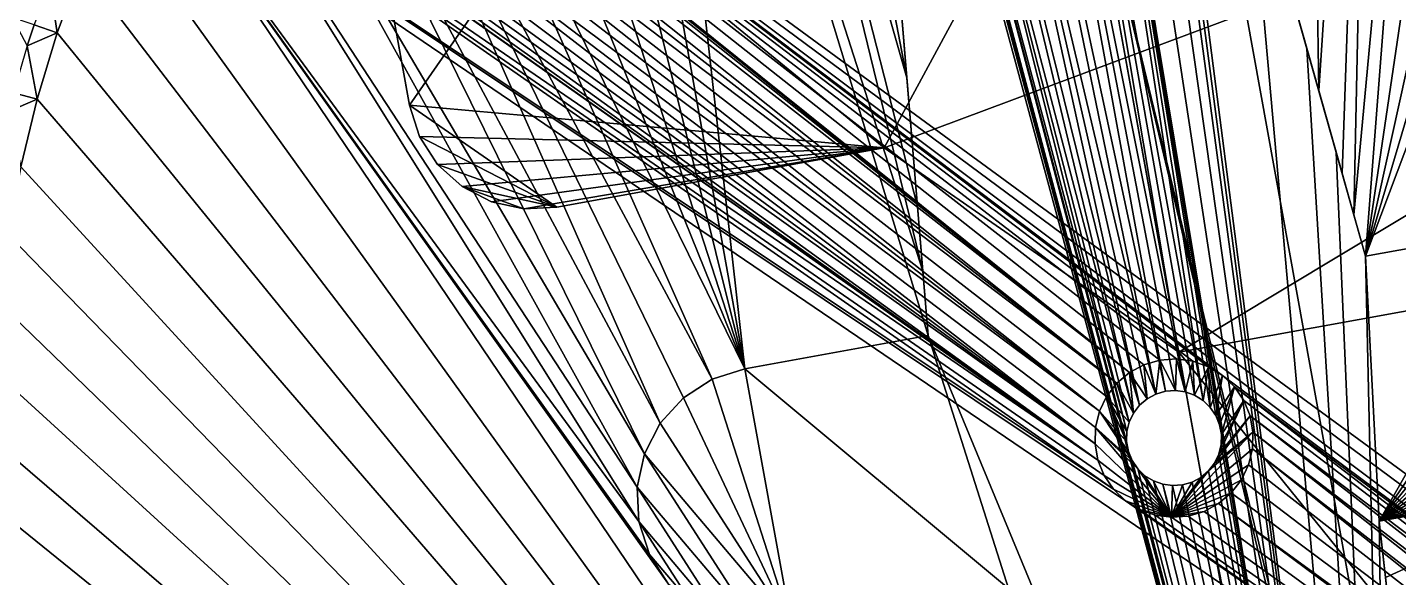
# Model space of a CAD drawing. Header units: millimetres. Extents: x 181 to 425, y 159 to 1094.
# Drawn here: x 285.05 to 306.69, y 293.48 to 302.16 of the extents above; entities that cross this region are included whole.
import ezdxf

# ---------------------------------------------------------------- set-up
doc = ezdxf.new("R2010")
doc.units = ezdxf.units.MM
doc.layers.add('Tampa', color=7, linetype='Continuous', transparency=0.6)

# ---------------------------------------------------------------- blocks, each defined once
blk = doc.blocks.new('plataforma')
for points in [[(-0.686, 27.723), (-2.5, 31), (36.5, 31)], [(-2.5, 31, 2.5), (-2.281, 28.473, 2.5), (36.5, 31, 2.5)], [(-2.281, -8.527), (-1.906, 25.503), (36.5, 31)], [(-2.281, -8.527), (36.5, 31), (15.664, 9.429)], [(-2.281, 28.473, 2.5), (-1.906, 28.497, 2.5), (36.5, 31, 2.5)], [(-1.906, 25.503), (-1.536, 25.573), (36.5, 31)], [(-1.906, 28.497, 2.5), (-1.536, 28.427, 2.5), (36.5, 31, 2.5)], [(-1.196, 25.733), (36.5, 31), (-1.536, 25.573)], [(-1.536, 28.427, 2.5), (37.277, 30.898, 2.5), (36.5, 31, 2.5)], [(-1.196, 25.733), (-0.907, 25.973), (36.5, 31)], [(-0.907, 25.973), (-0.686, 26.277), (36.5, 31)], [(-0.686, 26.277), (-0.547, 26.627), (36.5, 31)], [(-0.547, 27.373), (-0.686, 27.723), (36.5, 31)], [(-0.547, 26.627), (-0.5, 27), (36.5, 31)], [(-0.5, 27), (-0.547, 27.373), (36.5, 31)], [(15.664, 9.429), (36.5, 31), (15.875, 9.583)], [(15.875, 9.583), (36.5, 31), (37.277, 30.898)], [(-1.536, 28.427, 2.5), (-1.196, 28.267, 2.5), (37.277, 30.898, 2.5)], [(37.277, 30.898, 2.5), (-1.196, 28.267, 2.5), (38, 30.598, 2.5)], [(15.875, 9.583), (37.277, 30.898), (16.114, 9.689)], [(16.114, 9.689), (37.277, 30.898), (16.369, 9.743)], [(16.369, 9.743), (37.277, 30.898), (35.044, 28.156)], [(-1.196, 28.267, 2.5), (38.621, 30.121, 2.5), (38, 30.598, 2.5)], [(-1.196, 28.267, 2.5), (39.098, 29.5, 2.5), (38.621, 30.121, 2.5)], [(-1.196, 28.267, 2.5), (16.429, 28.492, 2.5), (39.098, 29.5, 2.5)], [(16.369, 9.743), (35.044, 28.156), (34.786, 27.882)], [(-0.686, -9.277), (39.5, 28), (-0.547, -9.627)], [(17.336, 7.571), (39.5, 28), (-0.686, -9.277)], [(-0.547, -9.627), (39.5, 28), (-0.5, -10)], [(-0.5, -10), (39.5, 28), (34.512, -9.812)], [(17.511, 7.765), (39.5, 28), (17.336, 7.571)], [(17.642, 7.992), (39.5, 28), (17.511, 7.765)], [(17.723, 8.24), (39.5, 28), (17.642, 7.992)], [(17.642, 9.008), (39.5, 28), (17.723, 8.76)], [(17.642, 9.008), (37.093, 25.973), (39.5, 28)], [(17.723, 8.76), (39.5, 28), (17.75, 8.5)], [(17.75, 8.5), (39.5, 28), (17.723, 8.24)], [(34.605, 27.552), (16.369, 9.743), (34.786, 27.882)], [(34.512, 27.188), (16.369, 9.743), (34.605, 27.552)], [(34.512, 27.188), (16.631, 9.743), (16.369, 9.743)], [(16.631, 9.743), (34.512, 27.188), (34.512, 26.812)], [(17.548, 26.992, 5), (-1.468, 9.596, 5), (18.643, 26.927, 5)], [(18.643, 26.927, 5), (-1.468, 9.596, 5), (19.732, 26.797, 5)], [(19.732, 26.797, 5), (-1.468, 9.596, 5), (20.811, 26.603, 5)], [(16.631, 9.743), (34.512, 26.812), (34.605, 26.448)], [(20.811, 26.603, 5), (-1.468, 9.596, 5), (21.876, 26.346, 5)], [(34.786, 26.118), (16.631, 9.743), (34.605, 26.448)], [(21.876, 26.346, 5), (-1.468, 9.596, 5), (22.925, 26.025, 5)], [(22.925, 26.025, 5), (-1.468, 9.596, 5), (23.953, 25.644, 5)], [(34.786, 26.118), (16.886, 9.689), (16.631, 9.743)], [(34.786, 26.118), (17.125, 9.583), (16.886, 9.689)], [(17.125, 9.583), (34.786, 26.118), (35.044, 25.844)], [(17.642, 9.008), (36.804, 25.733), (37.093, 25.973)], [(35.361, 25.643), (17.125, 9.583), (35.044, 25.844)], [(23.953, 25.644, 5), (-1.468, 9.596, 5), (24.956, 25.202, 5)], [(35.361, 25.643), (17.336, 9.429), (17.125, 9.583)], [(35.361, 25.643), (17.511, 9.235), (17.336, 9.429)], [(17.511, 9.235), (35.361, 25.643), (35.719, 25.527)], [(17.642, 9.008), (36.464, 25.573), (36.804, 25.733)], [(17.642, 9.008), (36.094, 25.503), (36.464, 25.573)], [(24.847, 25.681, 4.949), (23.953, 25.644, 5), (24.956, 25.202, 5)], [(25.123, 25.552, 4.949), (24.847, 25.681, 4.949), (24.956, 25.202, 5)], [(25.123, 25.552, 4.949), (24.956, 25.202, 5), (25.815, 25.205, 4.949)], [(36.094, 25.503), (17.511, 9.235), (35.719, 25.527)], [(36.094, 25.503), (17.642, 9.008), (17.511, 9.235)], [(26.294, 25.358, 4.799), (25.815, 25.205, 4.949), (26.119, 25.041, 4.949)], [(24.956, 25.202, 5), (-1.468, 9.596, 5), (25.932, 24.701, 5)], [(25.815, 25.205, 4.949), (24.956, 25.202, 5), (25.932, 24.701, 5)], [(26.119, 25.041, 4.949), (25.815, 25.205, 4.949), (25.932, 24.701, 5)], [(26.119, 25.041, 4.949), (25.932, 24.701, 5), (26.754, 24.675, 4.949)], [(25.932, 24.701, 5), (-1.468, 9.596, 5), (26.876, 24.143, 5)], [(26.754, 24.675, 4.949), (25.932, 24.701, 5), (26.876, 24.143, 5)], [(26.876, 24.143, 5), (-1.468, 9.596, 5), (27.785, 23.531, 5)], [(27.785, 23.531, 5), (-1.468, 9.596, 5), (28.657, 22.866, 5)], [(28.657, 22.866, 5), (-1.468, 9.596, 5), (15.67, 16.766, 5)], [(28.657, 22.866, 5), (15.67, 16.766, 5), (16.17, 16.973, 5)], [(16.17, 16.973, 5), (16.708, 17.044, 5), (28.657, 22.866, 5)], [(28.657, 22.866, 5), (16.708, 17.044, 5), (29.487, 22.15, 5)], [(16.708, 17.044, 5), (17.245, 16.973, 5), (29.487, 22.15, 5)], [(29.487, 22.15, 5), (17.245, 16.973, 5), (30.274, 21.386, 5)], [(17.245, 16.973, 5), (17.746, 16.766, 5), (30.274, 21.386, 5)], [(17.746, 16.766, 5), (31.014, 20.577, 5), (30.274, 21.386, 5)], [(17.746, 16.766, 5), (18.175, 16.436, 5), (31.014, 20.577, 5)], [(18.175, 16.436, 5), (31.705, 19.726, 5), (31.014, 20.577, 5)], [(18.175, 16.436, 5), (18.505, 16.006, 5), (31.705, 19.726, 5)], [(18.505, 16.006, 5), (18.713, 15.506, 5), (31.705, 19.726, 5)], [(31.705, 19.726, 5), (18.713, 15.506, 5), (32.344, 18.835, 5)], [(18.713, 15.506, 5), (18.783, 14.969, 5), (32.344, 18.835, 5)], [(32.344, 18.835, 5), (18.783, 14.969, 5), (32.929, 17.908, 5)], [(18.783, 14.969, 5), (33.459, 16.948, 5), (32.929, 17.908, 5)], [(14.91, 16.006, 2), (14.703, 15.506, 2), (17.245, 16.973, 2)], [(17.245, 16.973, 2), (14.703, 15.506, 2), (17.746, 16.766, 2)], [(15.24, 16.436, 2), (14.91, 16.006, 2), (16.708, 17.044, 2)], [(16.708, 17.044, 2), (14.91, 16.006, 2), (17.245, 16.973, 2)], [(16.17, 16.973, 2), (15.24, 16.436, 2), (16.708, 17.044, 2)], [(15.67, 16.766, 2), (15.24, 16.436, 2), (16.17, 16.973, 2)], [(16.17, 16.973, 2), (16.17, 16.973, 5), (15.67, 16.766, 5)], [(15.67, 16.766, 2), (16.17, 16.973, 2), (15.67, 16.766, 5)], [(16.708, 17.044, 2), (16.708, 17.044, 5), (16.17, 16.973, 5)], [(16.17, 16.973, 2), (16.708, 17.044, 2), (16.17, 16.973, 5)], [(17.245, 16.973, 2), (17.245, 16.973, 5), (16.708, 17.044, 5)], [(16.708, 17.044, 2), (17.245, 16.973, 2), (16.708, 17.044, 5)], [(17.746, 16.766, 2), (17.746, 16.766, 5), (17.245, 16.973, 5)], [(17.245, 16.973, 2), (17.746, 16.766, 2), (17.245, 16.973, 5)], [(18.783, 14.969, 5), (33.93, 15.958, 5), (33.459, 16.948, 5)], [(14.703, 15.506, 2), (14.632, 14.969, 2), (17.746, 16.766, 2)], [(17.746, 16.766, 2), (14.632, 14.969, 2), (18.175, 16.436, 2)], [(18.175, 16.436, 2), (18.175, 16.436, 5), (17.746, 16.766, 5)], [(17.746, 16.766, 2), (18.175, 16.436, 2), (17.746, 16.766, 5)], [(14.632, 14.969, 2), (18.505, 16.006, 2), (18.175, 16.436, 2)], [(18.505, 16.006, 5), (18.175, 16.436, 5), (18.505, 16.006, 2)], [(18.505, 16.006, 2), (18.175, 16.436, 5), (18.175, 16.436, 2)], [(14.632, 14.969, 2), (18.713, 15.506, 2), (18.505, 16.006, 2)], [(18.713, 15.506, 5), (18.505, 16.006, 5), (18.713, 15.506, 2)], [(18.713, 15.506, 2), (18.505, 16.006, 5), (18.505, 16.006, 2)], [(18.783, 14.969, 5), (34.342, 14.942, 5), (33.93, 15.958, 5)], [(14.632, 14.969, 2), (18.783, 14.969, 2), (18.713, 15.506, 2)], [(18.783, 14.969, 5), (18.713, 15.506, 5), (18.783, 14.969, 2)], [(18.783, 14.969, 2), (18.713, 15.506, 5), (18.713, 15.506, 2)], [(18.783, 14.969, 2), (14.632, 11.495, 2), (18.783, 12.031, 2)], [(14.632, 14.969, 2), (14.632, 11.495, 2), (18.783, 14.969, 2)], [(18.783, 14.969, 5), (18.783, 14.969, 2), (18.783, 12.031, 5)], [(18.783, 12.031, 5), (18.783, 14.969, 2), (18.783, 12.031, 2)], [(18.783, 14.969, 5), (18.783, 12.031, 5), (34.693, 13.903, 5)], [(18.783, 14.969, 5), (34.693, 13.903, 5), (34.342, 14.942, 5)], [(18.783, 12.031, 5), (19.799, 11.932, 5), (34.693, 13.903, 5)], [(34.693, 13.903, 5), (19.799, 11.932, 5), (34.982, 12.845, 5)], [(19.799, 11.932, 5), (20.814, 11.834, 5), (34.982, 12.845, 5)], [(20.814, 11.834, 5), (22.844, 11.637, 5), (34.982, 12.845, 5)], [(34.982, 12.845, 5), (22.844, 11.637, 5), (35.208, 11.773, 5)], [(18.783, 12.031, 2), (0.073, 7.969, 2), (32.32, 10.718, 2)], [(14.632, 11.495, 2), (0.073, 7.969, 2), (18.783, 12.031, 2)], [(18.783, 12.031, 2), (32.32, 10.718, 2), (22.844, 11.637, 5)], [(19.799, 11.932, 5), (18.783, 12.031, 5), (18.783, 12.031, 2)], [(20.814, 11.834, 5), (19.799, 11.932, 5), (18.783, 12.031, 2)], [(22.844, 11.637, 5), (20.814, 11.834, 5), (18.783, 12.031, 2)], [(22.844, 11.637, 5), (28.259, 11.112, 5), (35.208, 11.773, 5)], [(32.32, 10.718, 2), (28.259, 11.112, 5), (22.844, 11.637, 5)], [(32.32, 10.718, 2), (0.073, 7.969, 2), (32.625, 10.689, 2)], [(32.625, 10.689, 2), (0.073, 7.969, 2), (32.778, 10.674, 2)], [(32.778, 10.674, 2), (0.073, 7.969, 2), (32.854, 10.666, 2)], [(32.854, 10.666, 2), (0.073, 7.969, 2), (32.931, 10.659, 2)], [(32.931, 10.659, 2), (0.073, 7.969, 2), (33.484, 10.586, 2)], [(33.484, 10.586, 2), (0.073, 7.969, 2), (16.422, 9.246, 2)], [(33.484, 10.586, 2), (16.422, 9.246, 2), (16.578, 9.246, 2)], [(16.578, 9.246, 2), (16.732, 9.213, 2), (33.484, 10.586, 2)], [(16.732, 9.213, 2), (33.999, 10.373, 2), (33.484, 10.586, 2)], [(16.732, 9.213, 2), (16.875, 9.15, 2), (33.999, 10.373, 2)], [(16.875, 9.15, 2), (17.002, 9.057, 2), (33.999, 10.373, 2)], [(17.002, 9.057, 2), (34.442, 10.033, 2), (33.999, 10.373, 2)], [(17.002, 9.057, 2), (17.107, 8.941, 2), (34.442, 10.033, 2)], [(17.107, 8.941, 2), (34.781, 9.591, 2), (34.442, 10.033, 2)], [(15.277, 8.76, 1.5), (16.114, 9.689, 1.5), (16.369, 9.743, 1.5)], [(15.277, 8.76, 1.5), (16.369, 9.743, 1.5), (16.631, 9.743, 1.5)], [(15.277, 8.76, 1.5), (16.631, 9.743, 1.5), (16.886, 9.689, 1.5)], [(16.369, 9.743), (16.369, 9.743, 1.5), (16.114, 9.689, 1.5)], [(16.114, 9.689), (16.369, 9.743), (16.114, 9.689, 1.5)], [(16.631, 9.743), (16.631, 9.743, 1.5), (16.369, 9.743, 1.5)], [(16.369, 9.743), (16.631, 9.743), (16.369, 9.743, 1.5)], [(16.886, 9.689), (16.886, 9.689, 1.5), (16.631, 9.743, 1.5)], [(16.631, 9.743), (16.886, 9.689), (16.631, 9.743, 1.5)], [(12.124, -9.346, 5), (-1.468, 9.596, 5), (11.075, -9.026, 5)], [(13.189, -9.603, 5), (-1.468, 9.596, 5), (12.124, -9.346, 5)], [(0.626, 7.011, 5), (-1.468, 9.596, 5), (13.189, -9.603, 5)], [(15.277, 8.76, 1.5), (15.875, 9.583, 1.5), (16.114, 9.689, 1.5)], [(15.277, 8.76, 1.5), (16.886, 9.689, 1.5), (16.125, 9.15, 1.5)], [(15.277, 8.76, 1.5), (15.664, 9.429, 1.5), (15.875, 9.583, 1.5)], [(15.875, 9.583), (15.875, 9.583, 1.5), (15.664, 9.429, 1.5)], [(15.664, 9.429), (15.875, 9.583), (15.664, 9.429, 1.5)], [(16.114, 9.689), (16.114, 9.689, 1.5), (15.875, 9.583, 1.5)], [(15.875, 9.583), (16.114, 9.689), (15.875, 9.583, 1.5)], [(16.125, 9.15, 1.5), (16.886, 9.689, 1.5), (16.268, 9.213, 1.5)], [(16.268, 9.213, 1.5), (16.886, 9.689, 1.5), (17.125, 9.583, 1.5)], [(16.268, 9.213, 1.5), (17.125, 9.583, 1.5), (16.422, 9.246, 1.5)], [(16.422, 9.246, 1.5), (17.125, 9.583, 1.5), (16.578, 9.246, 1.5)], [(16.578, 9.246, 1.5), (17.125, 9.583, 1.5), (17.336, 9.429, 1.5)], [(17.125, 9.583), (17.125, 9.583, 1.5), (16.886, 9.689, 1.5)], [(16.886, 9.689), (17.125, 9.583), (16.886, 9.689, 1.5)], [(17.107, 8.941, 2), (17.185, 8.805, 2), (34.781, 9.591, 2)], [(17.336, 9.429), (17.336, 9.429, 1.5), (17.125, 9.583, 1.5)], [(17.125, 9.583), (17.336, 9.429), (17.125, 9.583, 1.5)], [(17.185, 8.805, 2), (17.234, 8.656, 2), (34.781, 9.591, 2)], [(17.234, 8.656, 2), (34.995, 9.075, 2), (34.781, 9.591, 2)], [(-2.281, -8.527), (15.664, 9.429), (15.489, 9.235)], [(15.277, 8.76, 1.5), (15.489, 9.235, 1.5), (15.664, 9.429, 1.5)], [(15.664, 9.429), (15.664, 9.429, 1.5), (15.489, 9.235, 1.5)], [(15.489, 9.235), (15.664, 9.429), (15.489, 9.235, 1.5)], [(16.578, 9.246, 1.5), (17.336, 9.429, 1.5), (16.732, 9.213, 1.5)], [(16.732, 9.213, 1.5), (17.336, 9.429, 1.5), (16.875, 9.15, 1.5)], [(16.875, 9.15, 1.5), (17.336, 9.429, 1.5), (17.511, 9.235, 1.5)], [(17.511, 9.235, 1.5), (17.336, 9.429, 1.5), (17.511, 9.235)], [(17.511, 9.235), (17.336, 9.429, 1.5), (17.336, 9.429)], [(15.358, 9.008), (-2.281, -8.527), (15.489, 9.235)], [(16.422, 9.246, 2), (0.073, 7.969, 2), (16.268, 9.213, 2)], [(16.268, 9.213, 2), (0.073, 7.969, 2), (16.125, 9.15, 2)], [(15.998, 9.057, 2), (16.125, 9.15, 2), (0.073, 7.969, 2)], [(15.358, 9.008, 1.5), (15.489, 9.235, 1.5), (15.277, 8.76, 1.5)], [(15.998, 9.057, 1.5), (15.277, 8.76, 1.5), (16.125, 9.15, 1.5)], [(15.489, 9.235), (15.489, 9.235, 1.5), (15.358, 9.008, 1.5)], [(15.358, 9.008), (15.489, 9.235), (15.358, 9.008, 1.5)], [(16.125, 9.15, 1.5), (16.125, 9.15, 2), (15.998, 9.057, 2)], [(15.998, 9.057, 1.5), (16.125, 9.15, 1.5), (15.998, 9.057, 2)], [(16.268, 9.213, 1.5), (16.268, 9.213, 2), (16.125, 9.15, 2)], [(16.125, 9.15, 1.5), (16.268, 9.213, 1.5), (16.125, 9.15, 2)], [(16.422, 9.246, 1.5), (16.422, 9.246, 2), (16.268, 9.213, 2)], [(16.268, 9.213, 1.5), (16.422, 9.246, 1.5), (16.268, 9.213, 2)], [(16.578, 9.246, 1.5), (16.578, 9.246, 2), (16.422, 9.246, 2)], [(16.422, 9.246, 1.5), (16.578, 9.246, 1.5), (16.422, 9.246, 2)], [(16.732, 9.213, 1.5), (16.732, 9.213, 2), (16.578, 9.246, 2)], [(16.578, 9.246, 1.5), (16.732, 9.213, 1.5), (16.578, 9.246, 2)], [(16.875, 9.15, 1.5), (16.875, 9.15, 2), (16.732, 9.213, 2)], [(16.732, 9.213, 1.5), (16.875, 9.15, 1.5), (16.732, 9.213, 2)], [(16.875, 9.15, 1.5), (17.511, 9.235, 1.5), (17.002, 9.057, 1.5)], [(17.002, 9.057, 1.5), (17.002, 9.057, 2), (16.875, 9.15, 2)], [(16.875, 9.15, 1.5), (17.002, 9.057, 1.5), (16.875, 9.15, 2)], [(17.002, 9.057, 1.5), (17.511, 9.235, 1.5), (17.642, 9.008, 1.5)], [(17.642, 9.008, 1.5), (17.511, 9.235, 1.5), (17.642, 9.008)], [(17.642, 9.008), (17.511, 9.235, 1.5), (17.511, 9.235)], [(15.277, 8.76), (-2.281, -8.527), (15.358, 9.008)], [(15.998, 9.057, 2), (0.073, 7.969, 2), (15.893, 8.941, 2)], [(15.815, 8.805, 2), (15.893, 8.941, 2), (0.073, 7.969, 2)], [(15.893, 8.941, 1.5), (15.277, 8.76, 1.5), (15.998, 9.057, 1.5)], [(15.358, 9.008), (15.358, 9.008, 1.5), (15.277, 8.76, 1.5)], [(15.277, 8.76), (15.358, 9.008), (15.277, 8.76, 1.5)], [(15.815, 8.805, 1.5), (15.277, 8.76, 1.5), (15.893, 8.941, 1.5)], [(15.893, 8.941, 1.5), (15.893, 8.941, 2), (15.815, 8.805, 2)], [(15.815, 8.805, 1.5), (15.893, 8.941, 1.5), (15.815, 8.805, 2)], [(15.998, 9.057, 1.5), (15.998, 9.057, 2), (15.893, 8.941, 2)], [(15.893, 8.941, 1.5), (15.998, 9.057, 1.5), (15.893, 8.941, 2)], [(17.002, 9.057, 1.5), (17.642, 9.008, 1.5), (17.107, 8.941, 1.5)], [(17.107, 8.941, 2), (17.002, 9.057, 2), (17.107, 8.941, 1.5)], [(17.107, 8.941, 1.5), (17.002, 9.057, 2), (17.002, 9.057, 1.5)], [(17.107, 8.941, 1.5), (17.642, 9.008, 1.5), (17.185, 8.805, 1.5)], [(17.185, 8.805, 2), (17.107, 8.941, 2), (17.185, 8.805, 1.5)], [(17.185, 8.805, 1.5), (17.107, 8.941, 2), (17.107, 8.941, 1.5)], [(17.185, 8.805, 1.5), (17.642, 9.008, 1.5), (17.723, 8.76, 1.5)], [(17.234, 8.656, 2), (17.25, 8.5, 2), (34.995, 9.075, 2)], [(34.995, 9.075, 2), (17.25, 8.5, 2), (35.068, 8.522, 2)], [(17.723, 8.76, 1.5), (17.642, 9.008, 1.5), (17.723, 8.76)], [(17.723, 8.76), (17.642, 9.008, 1.5), (17.642, 9.008)], [(15.25, 8.5), (-2.281, -8.527), (15.277, 8.76)], [(15.766, 8.656, 2), (15.815, 8.805, 2), (0.073, 7.969, 2)], [(15.766, 8.656, 2), (0.073, 7.969, 2), (15.75, 8.5, 2)], [(15.277, 8.76), (15.277, 8.76, 1.5), (15.25, 8.5, 1.5)], [(15.25, 8.5), (15.277, 8.76), (15.25, 8.5, 1.5)], [(15.277, 8.76, 1.5), (15.277, 8.24, 1.5), (15.25, 8.5, 1.5)], [(15.766, 8.656, 1.5), (15.277, 8.76, 1.5), (15.815, 8.805, 1.5)], [(15.277, 8.76, 1.5), (16.369, 7.257, 1.5), (16.114, 7.311, 1.5)], [(15.277, 8.76, 1.5), (16.114, 7.311, 1.5), (15.875, 7.417, 1.5)], [(15.277, 8.76, 1.5), (15.875, 7.417, 1.5), (15.664, 7.571, 1.5)], [(15.277, 8.76, 1.5), (15.664, 7.571, 1.5), (15.489, 7.765, 1.5)], [(15.277, 8.76, 1.5), (15.489, 7.765, 1.5), (15.358, 7.992, 1.5)], [(15.277, 8.76, 1.5), (15.358, 7.992, 1.5), (15.277, 8.24, 1.5)], [(15.815, 8.195, 1.5), (15.277, 8.76, 1.5), (15.766, 8.344, 1.5)], [(15.893, 8.059, 1.5), (15.277, 8.76, 1.5), (15.815, 8.195, 1.5)], [(15.277, 8.76, 1.5), (15.893, 8.059, 1.5), (16.369, 7.257, 1.5)], [(15.75, 8.5, 1.5), (15.277, 8.76, 1.5), (15.766, 8.656, 1.5)], [(15.766, 8.344, 1.5), (15.277, 8.76, 1.5), (15.75, 8.5, 1.5)], [(15.766, 8.656, 1.5), (15.766, 8.656, 2), (15.75, 8.5, 2)], [(15.75, 8.5, 1.5), (15.766, 8.656, 1.5), (15.75, 8.5, 2)], [(15.815, 8.805, 1.5), (15.815, 8.805, 2), (15.766, 8.656, 2)], [(15.766, 8.656, 1.5), (15.815, 8.805, 1.5), (15.766, 8.656, 2)], [(17.185, 8.805, 1.5), (17.723, 8.76, 1.5), (17.234, 8.656, 1.5)], [(17.234, 8.656, 2), (17.185, 8.805, 2), (17.234, 8.656, 1.5)], [(17.234, 8.656, 1.5), (17.185, 8.805, 2), (17.185, 8.805, 1.5)], [(17.234, 8.656, 1.5), (17.723, 8.76, 1.5), (17.75, 8.5, 1.5)], [(17.234, 8.656, 1.5), (17.75, 8.5, 1.5), (17.25, 8.5, 1.5)], [(17.25, 8.5, 2), (17.234, 8.656, 2), (17.25, 8.5, 1.5)], [(17.25, 8.5, 1.5), (17.234, 8.656, 2), (17.234, 8.656, 1.5)], [(17.75, 8.5, 1.5), (17.723, 8.76, 1.5), (17.75, 8.5)], [(17.75, 8.5), (17.723, 8.76, 1.5), (17.723, 8.76)], [(15.277, 8.24), (-2.281, -8.527), (15.25, 8.5)], [(15.766, 8.344, 2), (15.75, 8.5, 2), (0.073, 7.969, 2)], [(15.25, 8.5, 1.5), (15.277, 8.24, 1.5), (15.277, 8.24)], [(15.25, 8.5), (15.25, 8.5, 1.5), (15.277, 8.24)], [(15.75, 8.5, 2), (15.766, 8.344, 2), (15.766, 8.344, 1.5)], [(15.75, 8.5, 1.5), (15.75, 8.5, 2), (15.766, 8.344, 1.5)], [(17.234, 8.344, 2), (17.185, 8.195, 2), (35.068, 8.522, 2)], [(35.068, 8.522, 2), (17.185, 8.195, 2), (34.995, 7.969, 2)], [(17.25, 8.5, 2), (17.234, 8.344, 2), (35.068, 8.522, 2)], [(17.234, 8.344, 1.5), (17.75, 8.5, 1.5), (17.723, 8.24, 1.5)], [(17.25, 8.5, 1.5), (17.75, 8.5, 1.5), (17.234, 8.344, 1.5)], [(17.25, 8.5, 2), (17.25, 8.5, 1.5), (17.234, 8.344, 2)], [(17.234, 8.344, 2), (17.25, 8.5, 1.5), (17.234, 8.344, 1.5)], [(17.75, 8.5, 1.5), (17.75, 8.5), (17.723, 8.24, 1.5)], [(17.723, 8.24, 1.5), (17.75, 8.5), (17.723, 8.24)], [(-2.281, -8.527), (15.277, 8.24), (15.358, 7.992)], [(15.815, 8.195, 2), (15.766, 8.344, 2), (0.073, 7.969, 2)], [(15.277, 8.24, 1.5), (15.358, 7.992, 1.5), (15.358, 7.992)], [(15.277, 8.24), (15.277, 8.24, 1.5), (15.358, 7.992)], [(15.766, 8.344, 2), (15.815, 8.195, 2), (15.815, 8.195, 1.5)], [(15.766, 8.344, 1.5), (15.766, 8.344, 2), (15.815, 8.195, 1.5)], [(17.234, 8.344, 1.5), (17.723, 8.24, 1.5), (17.185, 8.195, 1.5)], [(17.234, 8.344, 2), (17.234, 8.344, 1.5), (17.185, 8.195, 2)], [(17.185, 8.195, 2), (17.234, 8.344, 1.5), (17.185, 8.195, 1.5)], [(17.185, 8.195, 1.5), (17.723, 8.24, 1.5), (17.642, 7.992, 1.5)], [(17.723, 8.24, 1.5), (17.723, 8.24), (17.642, 7.992, 1.5)], [(17.642, 7.992, 1.5), (17.723, 8.24), (17.642, 7.992)], [(15.893, 8.059, 2), (15.815, 8.195, 2), (0.073, 7.969, 2)], [(15.998, 7.943, 2), (15.893, 8.059, 2), (0.073, 7.969, 2)], [(15.815, 8.195, 2), (15.893, 8.059, 2), (15.893, 8.059, 1.5)], [(15.815, 8.195, 1.5), (15.815, 8.195, 2), (15.893, 8.059, 1.5)], [(15.893, 8.059, 1.5), (15.998, 7.943, 1.5), (16.369, 7.257, 1.5)], [(15.893, 8.059, 2), (15.998, 7.943, 2), (15.998, 7.943, 1.5)], [(15.893, 8.059, 1.5), (15.893, 8.059, 2), (15.998, 7.943, 1.5)], [(17.107, 8.059, 1.5), (17.511, 7.765, 1.5), (17.002, 7.943, 1.5)], [(17.107, 8.059, 2), (17.107, 8.059, 1.5), (17.002, 7.943, 2)], [(17.002, 7.943, 2), (17.107, 8.059, 1.5), (17.002, 7.943, 1.5)], [(17.107, 8.059, 2), (17.002, 7.943, 2), (34.995, 7.969, 2)], [(17.185, 8.195, 1.5), (17.642, 7.992, 1.5), (17.107, 8.059, 1.5)], [(17.185, 8.195, 2), (17.185, 8.195, 1.5), (17.107, 8.059, 2)], [(17.107, 8.059, 2), (17.185, 8.195, 1.5), (17.107, 8.059, 1.5)], [(17.185, 8.195, 2), (17.107, 8.059, 2), (34.995, 7.969, 2)], [(17.107, 8.059, 1.5), (17.642, 7.992, 1.5), (17.511, 7.765, 1.5)], [(-2.281, -8.527), (15.358, 7.992), (-1.906, -8.503)], [(15.489, 7.765), (-1.906, -8.503), (15.358, 7.992)], [(14.632, 5.549, 2), (0.073, 7.969, 2), (2.749, 6.344, 2)], [(18.783, 5.013, 2), (0.073, 7.969, 2), (14.632, 5.549, 2)], [(20.475, 5.177, 2), (0.073, 7.969, 2), (18.783, 5.013, 2)], [(22.167, 5.341, 2), (0.073, 7.969, 2), (20.475, 5.177, 2)], [(25.552, 5.67, 2), (0.073, 7.969, 2), (22.167, 5.341, 2)], [(32.32, 6.326, 2), (0.073, 7.969, 2), (25.552, 5.67, 2)], [(32.931, 6.385, 2), (0.073, 7.969, 2), (32.32, 6.326, 2)], [(33.484, 6.458, 2), (0.073, 7.969, 2), (32.931, 6.385, 2)], [(33.999, 6.671, 2), (0.073, 7.969, 2), (33.484, 6.458, 2)], [(34.442, 7.011, 2), (0.073, 7.969, 2), (33.999, 6.671, 2)], [(34.781, 7.454, 2), (0.073, 7.969, 2), (34.442, 7.011, 2)], [(16.422, 7.754, 2), (0.073, 7.969, 2), (34.781, 7.454, 2)], [(16.422, 7.754, 2), (16.268, 7.787, 2), (0.073, 7.969, 2)], [(16.268, 7.787, 2), (16.125, 7.85, 2), (0.073, 7.969, 2)], [(16.125, 7.85, 2), (15.998, 7.943, 2), (0.073, 7.969, 2)], [(15.358, 7.992, 1.5), (15.489, 7.765, 1.5), (15.489, 7.765)], [(15.358, 7.992), (15.358, 7.992, 1.5), (15.489, 7.765)], [(15.998, 7.943, 1.5), (16.631, 7.257, 1.5), (16.369, 7.257, 1.5)], [(16.125, 7.85, 1.5), (16.631, 7.257, 1.5), (15.998, 7.943, 1.5)], [(16.125, 7.85, 2), (16.125, 7.85, 1.5), (15.998, 7.943, 2)], [(15.998, 7.943, 2), (16.125, 7.85, 1.5), (15.998, 7.943, 1.5)], [(16.125, 7.85, 1.5), (16.886, 7.311, 1.5), (16.631, 7.257, 1.5)], [(16.268, 7.787, 1.5), (16.886, 7.311, 1.5), (16.125, 7.85, 1.5)], [(16.268, 7.787, 2), (16.268, 7.787, 1.5), (16.125, 7.85, 2)], [(16.125, 7.85, 2), (16.268, 7.787, 1.5), (16.125, 7.85, 1.5)], [(16.875, 7.85, 1.5), (17.336, 7.571, 1.5), (16.732, 7.787, 1.5)], [(16.875, 7.85, 2), (16.875, 7.85, 1.5), (16.732, 7.787, 2)], [(16.732, 7.787, 2), (16.875, 7.85, 1.5), (16.732, 7.787, 1.5)], [(16.875, 7.85, 2), (16.732, 7.787, 2), (34.781, 7.454, 2)], [(17.002, 7.943, 1.5), (17.511, 7.765, 1.5), (16.875, 7.85, 1.5)], [(17.002, 7.943, 2), (17.002, 7.943, 1.5), (16.875, 7.85, 2)], [(16.875, 7.85, 2), (17.002, 7.943, 1.5), (16.875, 7.85, 1.5)], [(17.002, 7.943, 2), (16.875, 7.85, 2), (34.781, 7.454, 2)], [(16.875, 7.85, 1.5), (17.511, 7.765, 1.5), (17.336, 7.571, 1.5)], [(34.995, 7.969, 2), (17.002, 7.943, 2), (34.781, 7.454, 2)], [(17.642, 7.992, 1.5), (17.642, 7.992), (17.511, 7.765, 1.5)], [(17.511, 7.765, 1.5), (17.642, 7.992), (17.511, 7.765)], [(15.664, 7.571), (-1.906, -8.503), (15.489, 7.765)], [(15.489, 7.765, 1.5), (15.664, 7.571, 1.5), (15.664, 7.571)], [(15.489, 7.765), (15.489, 7.765, 1.5), (15.664, 7.571)], [(16.422, 7.754, 1.5), (16.886, 7.311, 1.5), (16.268, 7.787, 1.5)], [(16.422, 7.754, 2), (16.422, 7.754, 1.5), (16.268, 7.787, 2)], [(16.268, 7.787, 2), (16.422, 7.754, 1.5), (16.268, 7.787, 1.5)], [(16.422, 7.754, 1.5), (17.125, 7.417, 1.5), (16.886, 7.311, 1.5)], [(16.578, 7.754, 1.5), (17.125, 7.417, 1.5), (16.422, 7.754, 1.5)], [(16.578, 7.754, 2), (16.578, 7.754, 1.5), (16.422, 7.754, 2)], [(16.422, 7.754, 2), (16.578, 7.754, 1.5), (16.422, 7.754, 1.5)], [(16.578, 7.754, 2), (16.422, 7.754, 2), (34.781, 7.454, 2)], [(16.732, 7.787, 1.5), (17.125, 7.417, 1.5), (16.578, 7.754, 1.5)], [(16.732, 7.787, 2), (16.732, 7.787, 1.5), (16.578, 7.754, 2)], [(16.578, 7.754, 2), (16.732, 7.787, 1.5), (16.578, 7.754, 1.5)], [(16.732, 7.787, 2), (16.578, 7.754, 2), (34.781, 7.454, 2)], [(16.732, 7.787, 1.5), (17.336, 7.571, 1.5), (17.125, 7.417, 1.5)], [(17.511, 7.765, 1.5), (17.511, 7.765), (17.336, 7.571, 1.5)], [(17.336, 7.571, 1.5), (17.511, 7.765), (17.336, 7.571)], [(15.875, 7.417), (-1.906, -8.503), (15.664, 7.571)], [(-1.906, -8.503), (15.875, 7.417), (16.114, 7.311)], [(17.125, 7.417), (-0.907, -8.973), (16.886, 7.311)], [(-0.907, -8.973), (17.125, 7.417), (-0.686, -9.277)], [(17.125, 7.417), (17.336, 7.571), (-0.686, -9.277)], [(15.875, 7.417, 1.5), (15.875, 7.417), (15.664, 7.571, 1.5)], [(15.664, 7.571, 1.5), (15.875, 7.417), (15.664, 7.571)], [(16.114, 7.311, 1.5), (16.114, 7.311), (15.875, 7.417, 1.5)], [(15.875, 7.417, 1.5), (16.114, 7.311), (15.875, 7.417)], [(17.125, 7.417, 1.5), (17.125, 7.417), (16.886, 7.311, 1.5)], [(16.886, 7.311, 1.5), (17.125, 7.417), (16.886, 7.311)], [(17.336, 7.571, 1.5), (17.336, 7.571), (17.125, 7.417, 1.5)], [(17.125, 7.417, 1.5), (17.336, 7.571), (17.125, 7.417)], [(-1.906, -8.503), (16.114, 7.311), (-1.536, -8.573)], [(16.369, 7.257), (-1.536, -8.573), (16.114, 7.311)], [(-1.536, -8.573), (16.369, 7.257), (-1.196, -8.734)], [(-1.196, -8.734), (16.631, 7.257), (-0.907, -8.973)], [(16.631, 7.257), (-1.196, -8.734), (16.369, 7.257)], [(16.631, 7.257), (16.886, 7.311), (-0.907, -8.973)], [(16.369, 7.257, 1.5), (16.369, 7.257), (16.114, 7.311, 1.5)], [(16.114, 7.311, 1.5), (16.369, 7.257), (16.114, 7.311)], [(16.631, 7.257, 1.5), (16.631, 7.257), (16.369, 7.257, 1.5)], [(16.369, 7.257, 1.5), (16.631, 7.257), (16.369, 7.257)], [(16.886, 7.311, 1.5), (16.886, 7.311), (16.631, 7.257, 1.5)], [(16.631, 7.257, 1.5), (16.886, 7.311), (16.631, 7.257)], [(6.314, 6.106, 5), (14.632, 5.549, 2), (2.749, 6.344, 2)], [(11.067, 5.787, 5), (14.632, 5.549, 2), (6.314, 6.106, 5)], [(29.613, 6.063, 5), (25.552, 5.67, 2), (21.491, 5.276, 5)], [(29.613, 6.063, 5), (21.491, 5.276, 5), (34.693, 3.097, 5)], [(12.849, 5.668, 5), (14.632, 5.549, 2), (11.067, 5.787, 5)], [(14.632, 2.076, 5), (12.849, 5.668, 5), (11.067, 5.787, 5)], [(13.741, 5.608, 5), (14.632, 5.549, 2), (12.849, 5.668, 5)], [(14.632, 2.076, 5), (13.741, 5.608, 5), (12.849, 5.668, 5)], [(25.552, 5.67, 2), (22.167, 5.341, 2), (21.491, 5.276, 5)], [(14.632, 5.549, 5), (14.632, 5.549, 2), (13.741, 5.608, 5)], [(14.632, 2.076, 5), (14.632, 5.549, 5), (13.741, 5.608, 5)], [(14.703, 1.538, 2), (14.632, 5.549, 2), (14.632, 2.076, 2)], [(14.91, 1.038, 2), (14.632, 5.549, 2), (14.703, 1.538, 2)], [(15.24, 0.608, 2), (14.632, 5.549, 2), (14.91, 1.038, 2)], [(15.67, 0.278, 2), (14.632, 5.549, 2), (15.24, 0.608, 2)], [(16.17, 0.071, 2), (14.632, 5.549, 2), (15.67, 0.278, 2)], [(16.708, 0, 2), (14.632, 5.549, 2), (16.17, 0.071, 2)], [(17.245, 0.071, 2), (14.632, 5.549, 2), (16.708, 0, 2)], [(17.746, 0.278, 2), (14.632, 5.549, 2), (17.245, 0.071, 2)], [(18.175, 0.608, 2), (14.632, 5.549, 2), (17.746, 0.278, 2)], [(18.505, 1.038, 2), (14.632, 5.549, 2), (18.175, 0.608, 2)], [(18.713, 1.538, 2), (14.632, 5.549, 2), (18.505, 1.038, 2)], [(18.783, 2.076, 2), (14.632, 5.549, 2), (18.713, 1.538, 2)], [(18.783, 5.013, 2), (14.632, 5.549, 2), (18.783, 2.076, 2)], [(14.632, 5.549, 2), (14.632, 5.549, 5), (14.632, 2.076, 5)], [(14.632, 2.076, 2), (14.632, 5.549, 2), (14.632, 2.076, 5)], [(21.491, 5.276, 5), (22.167, 5.341, 2), (20.137, 5.145, 5)], [(22.167, 5.341, 2), (20.475, 5.177, 2), (20.137, 5.145, 5)], [(21.491, 5.276, 5), (20.137, 5.145, 5), (34.342, 2.058, 5)], [(34.693, 3.097, 5), (21.491, 5.276, 5), (34.342, 2.058, 5)], [(19.46, 5.079, 5), (20.475, 5.177, 2), (18.783, 5.013, 5)], [(18.783, 5.013, 5), (20.475, 5.177, 2), (18.783, 5.013, 2)], [(19.46, 5.079, 5), (18.783, 5.013, 5), (33.93, 1.042, 5)], [(18.783, 5.013, 5), (18.783, 5.013, 2), (18.783, 2.076, 5)], [(18.783, 2.076, 5), (18.783, 5.013, 2), (18.783, 2.076, 2)], [(18.783, 5.013, 5), (33.459, 0.052, 5), (33.93, 1.042, 5)], [(18.783, 5.013, 5), (31.705, -2.726, 5), (32.344, -1.835, 5)], [(18.783, 5.013, 5), (18.783, 2.076, 5), (31.705, -2.726, 5)], [(18.783, 5.013, 5), (32.929, -0.908, 5), (33.459, 0.052, 5)], [(18.783, 5.013, 5), (32.344, -1.835, 5), (32.929, -0.908, 5)], [(20.137, 5.145, 5), (20.475, 5.177, 2), (19.46, 5.079, 5)], [(20.137, 5.145, 5), (19.46, 5.079, 5), (34.342, 2.058, 5)], [(34.342, 2.058, 5), (19.46, 5.079, 5), (33.93, 1.042, 5)]]:
    blk.add_3dface(points)
blk = doc.blocks.new('parte1')
for points in [[(31.5, 20.5), (32.982, 27.682), (33.5, 27.75)], [(31.5, 20.5), (33.5, 27.75), (36.5, 24.75)], [(33.5, 27.75, 11.5), (31.5, 20.5, 11.5), (36.5, 24.75, 11.5)], [(31.5, 25.75, 11.5), (33.5, 27.75, 11.5), (32.982, 27.682, 11.5)], [(31.5, 25.75, 11.5), (31.5, 20.5, 11.5), (33.5, 27.75, 11.5)], [(32.982, 27.682), (32.982, 27.682, 11.5), (33.5, 27.75)], [(33.5, 27.75), (32.982, 27.682, 11.5), (33.5, 27.75, 11.5)], [(36.5, 24.75), (33.5, 27.75), (56.5, 27.75)], [(33.5, 27.75), (33.5, 27.75, 11.5), (56.5, 27.75)], [(53.044, 27.75, 6.906), (33.5, 27.75, 11.5), (56.5, 27.75, 11.5)], [(52.512, 27.75, 5.562), (33.5, 27.75, 11.5), (52.512, 27.75, 5.938)], [(52.605, 27.75, 5.198), (33.5, 27.75, 11.5), (52.512, 27.75, 5.562)], [(52.786, 27.75, 4.868), (33.5, 27.75, 11.5), (52.605, 27.75, 5.198)], [(56.5, 27.75), (33.5, 27.75, 11.5), (52.786, 27.75, 4.868)], [(52.786, 27.75, 6.632), (33.5, 27.75, 11.5), (53.044, 27.75, 6.906)], [(52.605, 27.75, 6.302), (33.5, 27.75, 11.5), (52.786, 27.75, 6.632)], [(52.512, 27.75, 5.938), (33.5, 27.75, 11.5), (52.605, 27.75, 6.302)], [(33.5, 27.75, 11.5), (36.5, 24.75, 11.5), (56.5, 27.75, 11.5)], [(31.5, 20.5), (32.5, 27.482), (32.982, 27.682)], [(31.5, 25.75, 11.5), (32.982, 27.682, 11.5), (32.5, 27.482, 11.5)], [(31.5, 20.5), (32.086, 27.164), (32.5, 27.482)], [(32.086, 27.164, 11.5), (31.5, 25.75, 11.5), (32.5, 27.482, 11.5)], [(32.086, 27.164), (32.086, 27.164, 11.5), (32.5, 27.482)], [(32.5, 27.482), (32.086, 27.164, 11.5), (32.5, 27.482, 11.5)], [(32.5, 27.482), (32.5, 27.482, 11.5), (32.982, 27.682)], [(32.982, 27.682), (32.5, 27.482, 11.5), (32.982, 27.682, 11.5)], [(31.5, 20.5), (31.768, 26.75), (32.086, 27.164)], [(31.568, 26.268, 11.5), (31.5, 25.75, 11.5), (32.086, 27.164, 11.5)], [(31.768, 26.75, 11.5), (31.568, 26.268, 11.5), (32.086, 27.164, 11.5)], [(31.768, 26.75), (31.768, 26.75, 11.5), (32.086, 27.164)], [(32.086, 27.164), (31.768, 26.75, 11.5), (32.086, 27.164, 11.5)], [(31.5, 20.5), (31.568, 26.268), (31.768, 26.75)], [(31.568, 26.268), (31.568, 26.268, 11.5), (31.768, 26.75)], [(31.768, 26.75), (31.568, 26.268, 11.5), (31.768, 26.75, 11.5)], [(31.5, 20.5), (31.5, 25.75), (31.568, 26.268)], [(31.5, 25.75), (31.5, 25.75, 11.5), (31.568, 26.268)], [(31.568, 26.268), (31.5, 25.75, 11.5), (31.568, 26.268, 11.5)], [(31.5, 20.5), (31.5, 20.5, 11.5), (31.5, 25.75)], [(31.5, 25.75), (31.5, 20.5, 11.5), (31.5, 25.75, 11.5)], [(36.5, -7.25), (31.5, 20.5), (36.5, 24.75)], [(36.5, 24.75, 11.5), (31.5, 20.5, 11.5), (36.5, 16.5, 11.5)], [(36.5, -7.25), (27.5, 16.5), (31.5, 20.5)], [(27.5, 16.5), (27.5, 16.5, 11.5), (31.5, 20.5)], [(31.5, 20.5), (27.5, 16.5, 11.5), (31.5, 20.5, 11.5)], [(31.5, 20.5, 11.5), (27.5, 16.5, 11.5), (36.5, 16.5, 11.5)], [(36.5, 16.5, 24.5), (0, 14.5, 24.5), (2, 14.5, 24.5)], [(2, 16.5, 24.5), (0, 14.5, 24.5), (36.5, 16.5, 24.5)], [(0.068, 1.482), (2, 16.5), (27.5, 16.5)], [(27.5, 0), (0.068, 1.482), (27.5, 16.5)], [(36.5, 16.5, 24.5), (2, 14.5, 24.5), (34.5, 14.5, 24.5)], [(2, 16.5), (2, 16.5, 24.5), (27.5, 16.5)], [(27.5, 16.5, 11.5), (2, 16.5, 24.5), (36.5, 16.5, 24.5)], [(27.5, 16.5), (2, 16.5, 24.5), (27.5, 16.5, 11.5)], [(36.5, -7.25), (27.5, 0), (27.5, 16.5)], [(27.5, 16.5, 11.5), (36.5, 16.5, 24.5), (36.5, 16.5, 11.5)], [(2, 14.5, 24.5), (2, 14.5, 2), (34.5, 14.5, 2)], [(34.5, 14.5, 24.5), (2, 14.5, 24.5), (34.5, 14.5, 2)], [(34.5, 14.5, 2), (2, 14.5, 2), (34.5, 2, 2)]]:
    blk.add_3dface(points)

msp = doc.modelspace()

# ---------------------------------------------------------------- block references
at = {"layer": 'Tampa', "rotation": 100.2643677335608}
for name, p in [('parte1', (324.354, 272.919, 42.245)), ('plataforma', (314.447, 280.963, 28))]:
    msp.add_blockref(name, p, dxfattribs=at)

doc.saveas('drawing.dxf')
